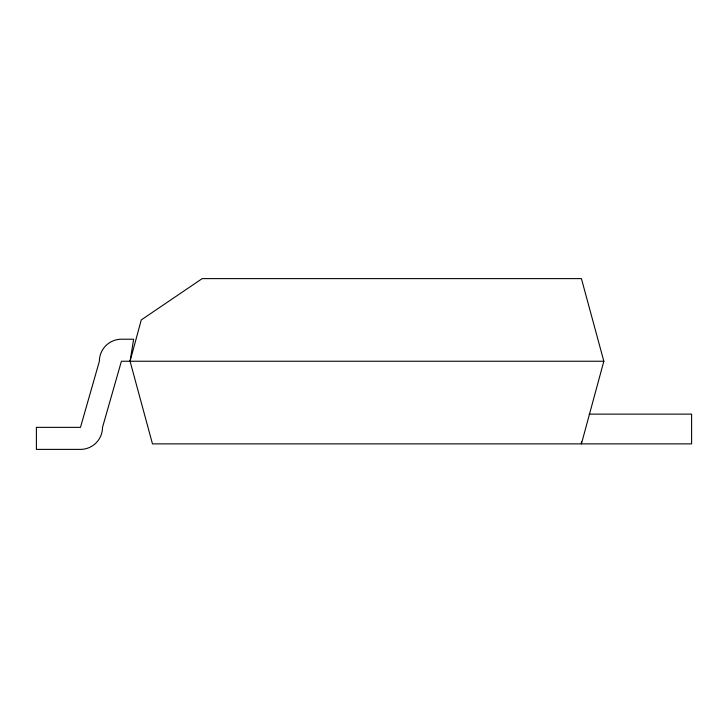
<?xml version="1.0" encoding="UTF-8"?>
<svg xmlns="http://www.w3.org/2000/svg" width="728" height="728" viewBox="0 0 728 728"><rect width="100%" height="100%" fill="white"/><g stroke="black" fill="none" stroke-linecap="round" stroke-linejoin="round"><path stroke-width="1.09" d="M130.057 361.243L133.643 339.212L121.412 339.212A22.04 22.04 0 0 0 99.381 361.243L80.471 427.354L36.4 427.354L36.4 449.394L80.471 449.394A22.04 22.04 0 0 0 102.512 427.354L121.412 361.243L603.84 361.243L581.417 278.606L202.211 278.606L141.268 319.929L130.057 361.243L152.48 443.88L691.6 443.88L691.6 414.132L589.134 414.132M603.84 361.243L581.417 443.88L581.417 441.678"/></g></svg>
